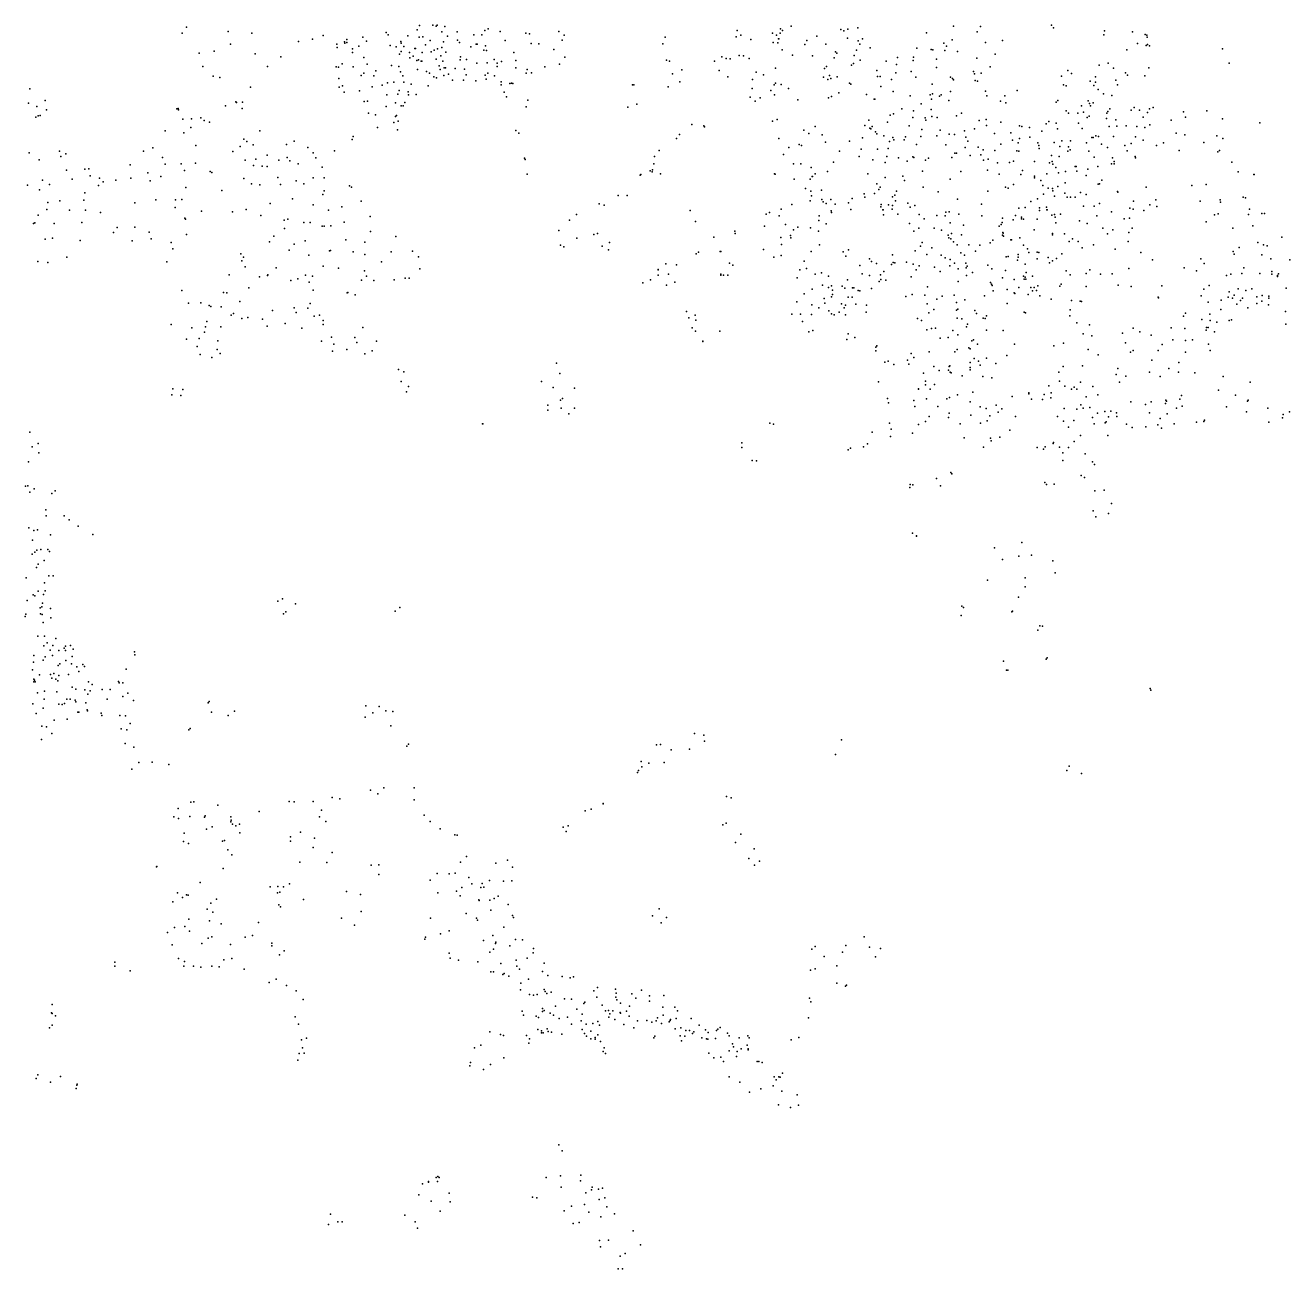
# Model space of a CAD drawing. Header units: millimetres. Extents: x -60275265 to 22802890, y -38578442 to 24337084.
# Drawn here: x -18735378 to -13546378, y -27118304 to -22015304 of the extents above; entities that cross this region are included whole.
import ezdxf

# ---------------------------------------------------------------- set-up
doc = ezdxf.new("R2010")
doc.units = ezdxf.units.MM
doc.header["$MEASUREMENT"] = 0
doc.layers.add('particles', color=7, linetype='Continuous', true_color=0x000000)

msp = doc.modelspace()

# ---------------------------------------------------------------- linework, layer by layer
at = {"layer": 'particles', "color": 93, "true_color": 0x67d435}
for p in [(-18091378, -22047304), (-18073378, -22023304), (-17903378, -22041304), (-17805378, -22048304), (-17254378, -22044304), (-17127378, -22034304), (-17117378, -22016304), (-17063378, -22015304), (-17049378, -22018304), (-17045378, -22015304), (-17026378, -22042304), (-17013378, -22020304), (-16963378, -22042304), (-16849378, -22036304), (-16835378, -22029304), (-16786378, -22041304), (-16681378, -22047304), (-16666378, -22050304), (-16546378, -22040304), (-15813378, -22037304), (-15668378, -22048304), (-15637378, -22047304), (-15636378, -22029304), (-15628378, -22037304), (-15592378, -22018304), (-15388378, -22032304), (-15376378, -22038304), (-15359378, -22031304), (-15319378, -22025304), (-15037378, -22046304), (-14926378, -22018304), (-14828378, -22042304), (-14815378, -22020304), (-14524378, -22015304), (-14516378, -22026304), (-14306378, -22038304), (-14191378, -22042304), (-17893378, -22092304), (-17614378, -22082304), (-17556378, -22072304), (-17513378, -22057304), (-17457378, -22092304), (-17425378, -22083304), (-17424378, -22088304), (-17416378, -22085304), (-17415378, -22074304), (-17366378, -22101304), (-17350378, -22064304), (-17335378, -22080304), (-17246378, -22054304), (-17237378, -22098304), (-17213378, -22103304), (-17194378, -22082304), (-17192378, -22089304), (-17181378, -22102304), (-17165378, -22058304), (-17118378, -22064304), (-17104378, -22063304), (-17093378, -22095304), (-17074378, -22078304), (-17019378, -22083304), (-17002378, -22060304), (-16961378, -22076304), (-16953378, -22085304), (-16907378, -22103304), (-16894378, -22054304), (-16885378, -22093304), (-16881378, -22092304), (-16862378, -22054304), (-16846378, -22099304), (-16766378, -22077304), (-16659378, -22090304), (-16628378, -22091304), (-16532378, -22076304), (-16523378, -22056304), (-16118378, -22091304), (-16109378, -22064304), (-15818378, -22063304), (-15799378, -22055304), (-15757378, -22073304), (-15666378, -22085304), (-15652378, -22055304), (-15647378, -22087304), (-15644378, -22071304), (-15643378, -22070304), (-15536378, -22094304), (-15528378, -22077304), (-15487378, -22059304), (-15450378, -22093304), (-15361378, -22068304), (-15317378, -22079304), (-15310378, -22093304), (-15299378, -22071304), (-14966378, -22089304), (-14954378, -22101304), (-14931378, -22075304), (-14794378, -22085304), (-14724378, -22077304), (-14309378, -22054304), (-14170378, -22090304), (-14139378, -22053304), (-14135378, -22098304), (-14133378, -22056304), (-14131378, -22064304), (-14129378, -22094304), (-14122378, -22099304), (-14122378, -22099304), (-18022378, -22130304), (-17960378, -22121304), (-17791378, -22132304), (-17686378, -22144304), (-17455378, -22106304), (-17392378, -22111304), (-17392378, -22126304), (-17345378, -22147304), (-17199378, -22134304), (-17192378, -22123304), (-17158378, -22126304), (-17157378, -22149304), (-17143378, -22142304), (-17136378, -22110304), (-17133378, -22110304), (-17106378, -22127304), (-17069378, -22124304), (-17057378, -22117304), (-17049378, -22154304), (-17044378, -22112304), (-17030378, -22140304), (-17025378, -22106304), (-17009378, -22125304), (-16949378, -22144304), (-16925378, -22156304), (-16853378, -22117304), (-16842378, -22119304), (-16811378, -22156304), (-16730378, -22126304), (-16566378, -22115304), (-16521378, -22146304), (-15876378, -22144304), (-15859378, -22151304), (-15842378, -22152304), (-15805378, -22139304), (-15788378, -22141304), (-15764378, -22151304), (-15629378, -22116304), (-15587378, -22137304), (-15504378, -22140304), (-15415378, -22149304), (-15410378, -22124304), (-15404378, -22129304), (-15334378, -22139304), (-15324378, -22117304), (-15268378, -22107304), (-15156378, -22147304), (-15090378, -22146304), (-15076378, -22109304), (-15017378, -22115304), (-15011378, -22116304), (-14996378, -22154304), (-14962378, -22119304), (-14909378, -22122304), (-14830378, -22150304), (-14755378, -22134304), (-14214378, -22116304), (-13822378, -22111304), (-13822378, -22112304), (-18006378, -22184304), (-17741378, -22184304), (-17459378, -22186304), (-17449378, -22187304), (-17435378, -22173304), (-17390378, -22186304), (-17332378, -22175304), (-17296378, -22202304), (-17232378, -22180304), (-17202378, -22184304), (-17195378, -22206304), (-17128378, -22159304), (-17126378, -22197304), (-17122378, -22157304), (-17111378, -22162304), (-17107378, -22162304), (-17088378, -22204304), (-17037378, -22182304), (-17033378, -22196304), (-17021378, -22162304), (-17016378, -22190304), (-17010378, -22189304), (-16971378, -22192304), (-16951378, -22157304), (-16933378, -22195304), (-16882378, -22171304), (-16840378, -22169304), (-16799378, -22184304), (-16798378, -22171304), (-16781378, -22163304), (-16722378, -22160304), (-16722378, -22189304), (-16675378, -22196304), (-16603378, -22185304), (-16542378, -22174304), (-16103378, -22158304), (-16091378, -22162304), (-16041378, -22198304), (-15907378, -22162304), (-15888378, -22201304), (-15736378, -22208304), (-15656378, -22191304), (-15455378, -22192304), (-15447378, -22184304), (-15344378, -22179304), (-15336378, -22172304), (-15309378, -22158304), (-15241378, -22201304), (-15202378, -22162304), (-15160378, -22176304), (-15099378, -22204304), (-15091378, -22159304), (-14995378, -22188304), (-14844378, -22205304), (-14775378, -22185304), (-14456378, -22200304), (-14328378, -22178304), (-14291378, -22171304), (-14269378, -22191304), (-14124378, -22190304), (-13795378, -22170304), (-17964378, -22224304), (-17937378, -22229304), (-17448378, -22234304), (-17356378, -22221304), (-17345378, -22212304), (-17304378, -22223304), (-17249378, -22251304), (-17223378, -22249304), (-17185378, -22222304), (-17182378, -22248304), (-17152378, -22257304), (-17076378, -22211304), (-17059378, -22227304), (-17048378, -22230304), (-17018378, -22221304), (-16998378, -22216304), (-16982378, -22240304), (-16937378, -22240304), (-16926378, -22218304), (-16926378, -22218304), (-16886378, -22243304), (-16848378, -22220304), (-16843378, -22236304), (-16837378, -22211304), (-16809378, -22222304), (-16782378, -22247304), (-16782378, -22259304), (-16746378, -22254304), (-16740378, -22253304), (-16734378, -22254304), (-16679378, -22211304), (-16658378, -22210304), (-16243378, -22259304), (-16238378, -22260304), (-16079378, -22214304), (-16049378, -22247304), (-15852378, -22226304), (-15750378, -22238304), (-15705378, -22218304), (-15662378, -22260304), (-15656378, -22252304), (-15633378, -22258304), (-15459378, -22228304), (-15442378, -22238304), (-15435378, -22221304), (-15429378, -22234304), (-15403378, -22227304), (-15352378, -22252304), (-15347378, -22256304), (-15238378, -22225304), (-15227378, -22225304), (-15180378, -22238304), (-15162378, -22210304), (-15080378, -22228304), (-15013378, -22257304), (-14938378, -22228304), (-14930378, -22233304), (-14926378, -22239304), (-14839378, -22214304), (-14837378, -22242304), (-14827378, -22245304), (-14812378, -22211304), (-14483378, -22224304), (-14475378, -22260304), (-14441378, -22213304), (-14365378, -22244304), (-14343378, -22227304), (-14343378, -22248304), (-14259378, -22240304), (-14253378, -22260304), (-14220378, -22210304), (-14212378, -22220304), (-14141378, -22223304), (-18717378, -22276304), (-17811378, -22269304), (-17447378, -22269304), (-17433378, -22263304), (-17426378, -22289304), (-17364378, -22284304), (-17311378, -22267304), (-17270378, -22261304), (-17251378, -22300304), (-17206378, -22297304), (-17200378, -22282304), (-17164378, -22288304), (-17163378, -22300304), (-17131378, -22299304), (-17082378, -22263304), (-16770378, -22290304), (-16760378, -22309304), (-16097378, -22267304), (-15760378, -22310304), (-15752378, -22274304), (-15676378, -22283304), (-15661378, -22301304), (-15603378, -22275304), (-15427378, -22307304), (-15397378, -22292304), (-15283378, -22299304), (-15224378, -22266304), (-15174378, -22287304), (-15103378, -22304304), (-15021378, -22300304), (-15012378, -22296304), (-14983378, -22306304), (-14976378, -22300304), (-14938378, -22287304), (-14794378, -22286304), (-14789378, -22304304), (-14715378, -22304304), (-14665378, -22282304), (-14463378, -22264304), (-14350378, -22262304), (-14332378, -22278304), (-14310378, -22296304), (-14276378, -22303304), (-18722378, -22335304), (-18687378, -22348304), (-18654378, -22324304), (-18648378, -22362304), (-18113378, -22358304), (-18108378, -22356304), (-18106378, -22362304), (-17914378, -22346304), (-17871378, -22329304), (-17868378, -22332304), (-17845378, -22356304), (-17843378, -22330304), (-17344378, -22328304), (-17330378, -22326304), (-17254378, -22348304), (-17216378, -22333304), (-17192378, -22346304), (-17184378, -22345304), (-17178378, -22332304), (-16679378, -22350304), (-16673378, -22322304), (-16262378, -22351304), (-16225378, -22339304), (-15740378, -22327304), (-15719378, -22313304), (-15565378, -22321304), (-15439378, -22313304), (-15252378, -22318304), (-15249378, -22318304), (-15138378, -22358304), (-15058378, -22337304), (-15018378, -22360304), (-15016378, -22318304), (-14945378, -22323304), (-14733378, -22326304), (-14711378, -22333304), (-14504378, -22330304), (-14498378, -22324304), (-14400378, -22346304), (-14373378, -22325304), (-14367378, -22336304), (-14364378, -22345304), (-14352378, -22333304), (-14284378, -22358304), (-14196378, -22364304), (-14184378, -22353304), (-14162378, -22363304), (-14121378, -22358304), (-14106378, -22353304), (-18692378, -22392304), (-18682378, -22387304), (-18674378, -22385304), (-18088378, -22400304), (-18053378, -22399304), (-18015378, -22395304), (-18001378, -22406304), (-17979378, -22413304), (-17326378, -22375304), (-17298378, -22383304), (-17223378, -22414304), (-17216378, -22389304), (-17211378, -22385304), (-17205378, -22409304), (-15668378, -22408304), (-15649378, -22402304), (-15273378, -22404304), (-15197378, -22412304), (-15186378, -22384304), (-15172378, -22378304), (-15093378, -22394304), (-15090378, -22366304), (-15042378, -22395304), (-15039378, -22405304), (-15015378, -22389304), (-14993378, -22393304), (-14914378, -22387304), (-14893378, -22376304), (-14820378, -22406304), (-14792378, -22402304), (-14731378, -22413304), (-14534378, -22410304), (-14464378, -22366304), (-14454378, -22376304), (-14416378, -22375304), (-14392378, -22371304), (-14377378, -22393304), (-14369378, -22388304), (-14298378, -22398304), (-14296378, -22376304), (-14292378, -22369304), (-14259378, -22403304), (-14148378, -22392304), (-14130378, -22373304), (-14032378, -22404304), (-13982378, -22370304), (-13973378, -22392304), (-13886378, -22366304), (-13822378, -22399304), (-13668378, -22416304), (-18161378, -22448304), (-18085378, -22456304), (-18056378, -22434304), (-17772378, -22448304), (-17290378, -22434304), (-17208378, -22444304), (-16722378, -22447304), (-16709378, -22458304), (-16050378, -22463304), (-16000378, -22422304), (-15950378, -22427304), (-15948378, -22432304), (-15540378, -22446304), (-15519378, -22459304), (-15494378, -22431304), (-15465378, -22465304), (-15290378, -22426304), (-15269378, -22437304), (-15265378, -22440304), (-15259378, -22430304), (-15246378, -22452304), (-15241378, -22461304), (-15212378, -22468304), (-15108378, -22427304), (-15056378, -22443304), (-14994378, -22468304), (-14981378, -22445304), (-14943378, -22462304), (-14922378, -22463304), (-14881378, -22448304), (-14839378, -22440304), (-14791378, -22426304), (-14757378, -22459304), (-14690378, -22457304), (-14655378, -22428304), (-14645378, -22430304), (-14614378, -22434304), (-14563378, -22449304), (-14546378, -22419304), (-14505378, -22417304), (-14499378, -22440304), (-14413378, -22417304), (-14398378, -22438304), (-14341378, -22468304), (-14287378, -22431304), (-14255378, -22429304), (-14217378, -22427304), (-14173378, -22430304), (-14140378, -22435304), (-14120378, -22423304), (-14012378, -22458304), (-13976378, -22464304), (-18211378, -22518304), (-18035378, -22508304), (-17853378, -22513304), (-17838378, -22483304), (-17826378, -22492304), (-17800378, -22505304), (-17663378, -22504304), (-17631378, -22491304), (-17575378, -22517304), (-17394378, -22484304), (-17390378, -22472304), (-16063378, -22479304), (-15643378, -22480304), (-15601378, -22517304), (-15559378, -22504304), (-15549378, -22508304), (-15451378, -22494304), (-15353378, -22491304), (-15299378, -22477304), (-15188378, -22492304), (-15175378, -22476304), (-15170378, -22485304), (-15128378, -22485304), (-15123378, -22473304), (-15077378, -22504304), (-15060378, -22471304), (-14957378, -22505304), (-14878378, -22516304), (-14875378, -22474304), (-14867378, -22490304), (-14825378, -22515304), (-14732378, -22503304), (-14684378, -22486304), (-14660378, -22498304), (-14655378, -22480304), (-14612378, -22474304), (-14580378, -22498304), (-14575378, -22508304), (-14513378, -22496304), (-14489378, -22513304), (-14481378, -22489304), (-14454378, -22514304), (-14446378, -22489304), (-14380378, -22497304), (-14358378, -22476304), (-14352378, -22475304), (-14331378, -22472304), (-14319378, -22503304), (-14294378, -22517304), (-14269378, -22472304), (-14222378, -22508304), (-14197378, -22500304), (-14179378, -22473304), (-14148378, -22487304), (-14093378, -22508304), (-14064378, -22498304), (-13898378, -22496304), (-13845378, -22469304), (-13820378, -22480304), (-18719378, -22538304), (-18678378, -22567304), (-18594378, -22532304), (-18589378, -22554304), (-18569378, -22543304), (-18250378, -22531304), (-18172378, -22557304), (-17883378, -22533304), (-17832378, -22569304), (-17789378, -22564304), (-17742378, -22548304), (-17694378, -22569304), (-17660378, -22557304), (-17649378, -22571304), (-17554378, -22539304), (-17543378, -22559304), (-17466378, -22530304), (-16686378, -22561304), (-16684378, -22566304), (-16153378, -22554304), (-16134378, -22529304), (-15623378, -22545304), (-15394378, -22531304), (-15313378, -22554304), (-15304378, -22523304), (-15257378, -22567304), (-15237378, -22524304), (-15200378, -22553304), (-15194378, -22521304), (-15151378, -22559304), (-15093378, -22555304), (-15089378, -22558304), (-15041378, -22569304), (-15029378, -22560304), (-14933378, -22557304), (-14920378, -22540304), (-14913378, -22540304), (-14858378, -22550304), (-14814378, -22546304), (-14804378, -22526304), (-14802378, -22569304), (-14784378, -22564304), (-14756378, -22529304), (-14666378, -22530304), (-14657378, -22531304), (-14574378, -22520304), (-14523378, -22550304), (-14492378, -22554304), (-14456378, -22531304), (-14447378, -22526304), (-14371378, -22531304), (-14348378, -22556304), (-14273378, -22559304), (-14213378, -22530304), (-14180378, -22554304), (-14179378, -22559304), (-13999378, -22529304), (-13841378, -22535304), (-13834378, -22529304), (-18566378, -22609304), (-18491378, -22606304), (-18474378, -22604304), (-18304378, -22588304), (-18232378, -22620304), (-18161378, -22585304), (-18095378, -22583304), (-18081378, -22611304), (-18037378, -22581304), (-17976378, -22615304), (-17969378, -22619304), (-17798378, -22590304), (-17763378, -22593304), (-17742378, -22595304), (-17615378, -22583304), (-17516378, -22597304), (-16171378, -22612304), (-16163378, -22616304), (-16161378, -22608304), (-16156378, -22584304), (-15583378, -22584304), (-15552378, -22583304), (-15510378, -22598304), (-15443378, -22615304), (-15418378, -22577304), (-15206378, -22578304), (-15116378, -22572304), (-15053378, -22614304), (-14896378, -22615304), (-14786378, -22609304), (-14745378, -22579304), (-14696378, -22578304), (-14680378, -22573304), (-14642378, -22611304), (-14593378, -22574304), (-14532378, -22580304), (-14521378, -22574304), (-14518378, -22585304), (-14506378, -22598304), (-14495378, -22620304), (-14466378, -22615304), (-14427378, -22595304), (-14423378, -22594304), (-14419378, -22614304), (-14375378, -22605304), (-14333378, -22594304), (-14277378, -22583304), (-14266378, -22574304), (-14266378, -22584304), (-13783378, -22577304), (-13757378, -22616304), (-18726378, -22671304), (-18665378, -22651304), (-18635378, -22669304), (-18543378, -22647304), (-18469378, -22633304), (-18435378, -22672304), (-18431378, -22642304), (-18431378, -22643304), (-18416378, -22657304), (-18364378, -22651304), (-18302378, -22643304), (-18222378, -22654304), (-18179378, -22635304), (-17838378, -22644304), (-17806378, -22665304), (-17773378, -22670304), (-17698378, -22639304), (-17688378, -22668304), (-17624378, -22653304), (-17592378, -22665304), (-17554378, -22641304), (-17508378, -22641304), (-17404378, -22674304), (-16675378, -22626304), (-16211378, -22630304), (-16209378, -22627304), (-16128378, -22624304), (-16128378, -22624304), (-15661378, -22624304), (-15658378, -22626304), (-15579378, -22646304), (-15514378, -22646304), (-15506378, -22636304), (-15505378, -22636304), (-15493378, -22625304), (-15278378, -22625304), (-15241378, -22666304), (-15206378, -22640304), (-15134378, -22634304), (-15127378, -22652304), (-14939378, -22647304), (-14739378, -22626304), (-14680378, -22669304), (-14649378, -22628304), (-14594378, -22641304), (-14593378, -22634304), (-14567378, -22652304), (-14559378, -22672304), (-14543378, -22624304), (-14467378, -22661304), (-14382378, -22632304), (-14332378, -22667304), (-14326378, -22666304), (-14317378, -22651304), (-13948378, -22672304), (-13889378, -22668304), (-13693378, -22627304), (-13692378, -22627304), (-18676378, -22690304), (-18491378, -22702304), (-18076378, -22681304), (-17928378, -22693304), (-17638378, -22727304), (-17514378, -22710304), (-17509378, -22694304), (-17396378, -22679304), (-16302378, -22714304), (-16265378, -22713304), (-15533378, -22685304), (-15511378, -22696304), (-15508378, -22715304), (-15468378, -22691304), (-15341378, -22726304), (-15292378, -22707304), (-15290378, -22720304), (-15250378, -22705304), (-15232378, -22689304), (-15227378, -22679304), (-15176378, -22719304), (-15166378, -22712304), (-15160378, -22696304), (-15050378, -22679304), (-14989378, -22698304), (-14785378, -22696304), (-14713378, -22679304), (-14701378, -22683304), (-14581378, -22727304), (-14557378, -22708304), (-14537378, -22683304), (-14519378, -22685304), (-14518378, -22695304), (-14511378, -22716304), (-14498378, -22676304), (-14469378, -22704304), (-14459378, -22720304), (-14445378, -22720304), (-14426378, -22720304), (-14405378, -22701304), (-14382378, -22709304), (-14253378, -22697304), (-14251378, -22700304), (-14135378, -22680304), (-13737378, -22720304), (-13728378, -22723304), (-18646378, -22771304), (-18643378, -22742304), (-18593378, -22735304), (-18553378, -22774304), (-18495378, -22733304), (-18488378, -22774304), (-18286378, -22744304), (-18199378, -22731304), (-18120378, -22763304), (-18119378, -22731304), (-18092378, -22730304), (-18012378, -22778304), (-17829378, -22771304), (-17730378, -22747304), (-17553378, -22752304), (-17490378, -22774304), (-17436378, -22760304), (-17356378, -22737304), (-16380378, -22748304), (-16360378, -22753304), (-16006378, -22775304), (-15633378, -22770304), (-15589378, -22750304), (-15514378, -22735304), (-15466378, -22730304), (-15461378, -22740304), (-15449378, -22746304), (-15429378, -22730304), (-15428378, -22777304), (-15411378, -22749304), (-15357378, -22743304), (-15347378, -22771304), (-15224378, -22760304), (-15223378, -22750304), (-15216378, -22773304), (-15215378, -22772304), (-15192378, -22752304), (-15177378, -22769304), (-15176378, -22754304), (-15164378, -22736304), (-15113378, -22745304), (-15103378, -22762304), (-15084378, -22754304), (-14909378, -22729304), (-14811378, -22749304), (-14657378, -22765304), (-14631378, -22763304), (-14608378, -22738304), (-14573378, -22764304), (-14573378, -22775304), (-14544378, -22762304), (-14543378, -22773304), (-14541378, -22772304), (-14392378, -22757304), (-14349378, -22758304), (-14327378, -22747304), (-14202378, -22766304), (-14188378, -22769304), (-14187378, -22737304), (-14144378, -22775304), (-14120378, -22752304), (-14095378, -22732304), (-14091378, -22759304), (-13913378, -22737304), (-13831378, -22731304), (-13830378, -22741304), (-13711378, -22769304), (-18701378, -22828304), (-18696378, -22826304), (-18682378, -22794304), (-18616378, -22828304), (-18503378, -22824304), (-18427378, -22784304), (-18080378, -22807304), (-18077378, -22810304), (-17884378, -22780304), (-17768378, -22796304), (-17673378, -22815304), (-17658378, -22810304), (-17592378, -22825304), (-17566378, -22824304), (-17426378, -22823304), (-17320378, -22800304), (-16501378, -22815304), (-16473378, -22792304), (-15985378, -22820304), (-15694378, -22790304), (-15681378, -22783304), (-15641378, -22797304), (-15479378, -22816304), (-15477378, -22797304), (-15449378, -22830304), (-15426378, -22784304), (-15213378, -22793304), (-15154378, -22790304), (-15106378, -22829304), (-15066378, -22792304), (-15046378, -22809304), (-14994378, -22795304), (-14960378, -22797304), (-14957378, -22782304), (-14944378, -22781304), (-14939378, -22826304), (-14904378, -22790304), (-14809378, -22797304), (-14726378, -22824304), (-14724378, -22806304), (-14681378, -22814304), (-14672378, -22796304), (-14647378, -22802304), (-14647378, -22809304), (-14638378, -22810304), (-14583378, -22810304), (-14522378, -22794304), (-14511378, -22791304), (-14508378, -22803304), (-14506378, -22826304), (-14486378, -22790304), (-14409378, -22818304), (-14377378, -22828304), (-14338378, -22797304), (-14278378, -22781304), (-14225378, -22809304), (-14203378, -22807304), (-13889378, -22822304), (-13855378, -22793304), (-13840378, -22789304), (-13715378, -22792304), (-13661378, -22788304), (-13649378, -22788304), (-18373378, -22866304), (-18358378, -22845304), (-18285378, -22844304), (-18226378, -22864304), (-18073378, -22874304), (-17715378, -22881304), (-17671378, -22849304), (-17516378, -22840304), (-17508378, -22840304), (-17481378, -22838304), (-17318378, -22861304), (-17214378, -22882304), (-16546378, -22857304), (-16402378, -22874304), (-16387378, -22870304), (-15823378, -22860304), (-15822378, -22869304), (-15701378, -22839304), (-15615378, -22833304), (-15595378, -22878304), (-15583378, -22855304), (-15564378, -22843304), (-15512378, -22846304), (-15480378, -22860304), (-15088378, -22860304), (-15068378, -22847304), (-15005378, -22847304), (-14975378, -22856304), (-14947378, -22876304), (-14934378, -22869304), (-14893378, -22875304), (-14885378, -22835304), (-14738378, -22839304), (-14730378, -22832304), (-14725378, -22877304), (-14723378, -22866304), (-14722378, -22868304), (-14721378, -22881304), (-14595378, -22855304), (-14519378, -22870304), (-14519378, -22875304), (-14470378, -22871304), (-14313378, -22847304), (-14294378, -22871304), (-14272378, -22854304), (-14206378, -22866304), (-14193378, -22848304), (-13780378, -22847304), (-13697378, -22838304), (-18653378, -22893304), (-18624378, -22888304), (-18510378, -22898304), (-18297378, -22899304), (-18219378, -22891304), (-18136378, -22906304), (-18130378, -22933304), (-17733378, -22904304), (-17631378, -22913304), (-17586378, -22900304), (-17419378, -22896304), (-17342378, -22905304), (-16538378, -22918304), (-16525378, -22924304), (-16471378, -22888304), (-16367378, -22922304), (-16337378, -22906304), (-15910378, -22884304), (-15705378, -22935304), (-15634378, -22886304), (-15631378, -22914304), (-15593378, -22887304), (-15476378, -22916304), (-15061378, -22922304), (-15055378, -22907304), (-15014378, -22928304), (-14945378, -22887304), (-14937378, -22891304), (-14926378, -22904304), (-14911378, -22916304), (-14863378, -22916304), (-14818378, -22918304), (-14775378, -22908304), (-14765378, -22897304), (-14691378, -22895304), (-14688378, -22896304), (-14653378, -22887304), (-14638378, -22917304), (-14622378, -22932304), (-14451378, -22902304), (-14437378, -22891304), (-14414378, -22902304), (-14398378, -22928304), (-14351378, -22916304), (-14262378, -22934304), (-14209378, -22903304), (-13753378, -22927304), (-13677378, -22906304), (-13654378, -22916304), (-13639378, -22920304), (-13579378, -22884304), (-18683378, -22984304), (-18564378, -22967304), (-18154378, -22986304), (-17850378, -22953304), (-17847378, -22982304), (-17840378, -22967304), (-17652378, -22938304), (-17571378, -22959304), (-17486378, -22940304), (-17483378, -22939304), (-17390378, -22945304), (-17341378, -22956304), (-17273378, -22986304), (-17234378, -22945304), (-17146378, -22942304), (-17122378, -22965304), (-16341378, -22937304), (-15982378, -22953304), (-15972378, -22946304), (-15884378, -22944304), (-15880378, -22943304), (-15663378, -22967304), (-15633378, -22960304), (-15538378, -22983304), (-15510378, -22944304), (-15379378, -22945304), (-15368378, -22962304), (-15356378, -22937304), (-15271378, -22974304), (-15262378, -22984304), (-15176378, -22957304), (-15083378, -22941304), (-15035378, -22956304), (-14976378, -22958304), (-14960378, -22969304), (-14940378, -22976304), (-14895378, -22949304), (-14880378, -22958304), (-14836378, -22942304), (-14709378, -22965304), (-14701378, -22964304), (-14663378, -22979304), (-14661378, -22956304), (-14660378, -22966304), (-14617378, -22947304), (-14583378, -22973304), (-14582378, -22946304), (-14575378, -22948304), (-14537378, -22968304), (-14520378, -22981304), (-14503378, -22972304), (-14481378, -22953304), (-14157378, -22947304), (-14109378, -22978304), (-13911378, -22974304), (-13778378, -22944304), (-13774378, -22955304), (-13660378, -22957304), (-13623378, -22974304), (-13546378, -22978304), (-18642378, -22988304), (-17833378, -23006304), (-17705378, -23011304), (-17512378, -23004304), (-17450378, -23012304), (-17343378, -23023304), (-17116378, -23014304), (-16138378, -23017304), (-16138378, -23018304), (-16106378, -22994304), (-16096378, -23037304), (-16062378, -22998304), (-15881378, -23037304), (-15845378, -22991304), (-15832378, -23000304), (-15557378, -23019304), (-15529378, -23013304), (-15494378, -23036304), (-15467378, -23031304), (-15310378, -23001304), (-15301378, -23035304), (-15242378, -22993304), (-15212378, -23025304), (-15180378, -22997304), (-15174378, -22988304), (-15166378, -22990304), (-15119378, -22987304), (-15091378, -22996304), (-15079378, -23019304), (-15066378, -23002304), (-15004378, -23007304), (-14981378, -23026304), (-14941378, -23002304), (-14921378, -22991304), (-14907378, -23015304), (-14875378, -22991304), (-14874378, -23010304), (-14870378, -23003304), (-14848378, -23030304), (-14785378, -22999304), (-14768378, -23014304), (-14712378, -23022304), (-14631378, -22996304), (-14628378, -23029304), (-14532378, -22990304), (-14463378, -23023304), (-14381378, -23034304), (-14366378, -23019304), (-14322378, -23037304), (-14275378, -23035304), (-14206378, -23013304), (-13979378, -23010304), (-13929378, -23023304), (-13897378, -22992304), (-13787378, -23037304), (-13742378, -23034304), (-13734378, -23010304), (-13669378, -23034304), (-13620378, -23036304), (-13619378, -23025304), (-13592378, -23035304), (-17898378, -23039304), (-17774378, -23047304), (-17741378, -23042304), (-17740378, -23039304), (-17645378, -23063304), (-17617378, -23055304), (-17585378, -23040304), (-17570378, -23069304), (-17556378, -23045304), (-17355378, -23061304), (-17335378, -23045304), (-17305378, -23062304), (-17221378, -23059304), (-17176378, -23053304), (-17160378, -23053304), (-16201378, -23072304), (-16169378, -23060304), (-16138378, -23041304), (-16104378, -23081304), (-16069378, -23069304), (-15880378, -23040304), (-15869378, -23040304), (-15852378, -23041304), (-15567378, -23051304), (-15463378, -23082304), (-15439378, -23044304), (-15426378, -23084304), (-15382378, -23086304), (-15361378, -23059304), (-15270378, -23042304), (-15231378, -23067304), (-15225378, -23039304), (-15224378, -23058304), (-15203378, -23061304), (-15100378, -23048304), (-15033378, -23089304), (-14906378, -23066304), (-14872378, -23042304), (-14774378, -23071304), (-14770378, -23078304), (-14767378, -23083304), (-14725378, -23051304), (-14677378, -23058304), (-14639378, -23044304), (-14636378, -23057304), (-14631378, -23049304), (-14629378, -23057304), (-14601378, -23045304), (-14579378, -23084304), (-14489378, -23086304), (-14484378, -23077304), (-14447378, -23039304), (-14381378, -23087304), (-14250378, -23082304), (-14196378, -23087304), (-14071378, -23084304), (-13877378, -23083304), (-13805378, -23042304), (-13596378, -23042304), (-13596378, -23046304), (-18092378, -23103304), (-17922378, -23111304), (-17908378, -23113304), (-17817378, -23092304), (-17553378, -23102304), (-17414378, -23113304), (-17412378, -23112304), (-17381378, -23121304), (-15539378, -23117304), (-15506378, -23098304), (-15456378, -23136304), (-15439378, -23091304), (-15426378, -23130304), (-15423378, -23102304), (-15422378, -23120304), (-15372378, -23094304), (-15358378, -23131304), (-15341378, -23131304), (-15340378, -23093304), (-15335378, -23092304), (-15317378, -23103304), (-15310378, -23105304), (-15262378, -23095304), (-15122378, -23128304), (-15096378, -23120304), (-15044378, -23123304), (-14994378, -23139304), (-14972378, -23127304), (-14923378, -23123304), (-14879378, -23142304), (-14799378, -23125304), (-14763378, -23105304), (-14706378, -23100304), (-14677378, -23113304), (-14674378, -23116304), (-14657378, -23091304), (-14620378, -23120304), (-14609378, -23091304), (-14601378, -23105304), (-14595378, -23091304), (-14585378, -23104304), (-14572378, -23126304), (-14525378, -23139304), (-14086378, -23131304), (-14084378, -23134304), (-13909378, -23125304), (-13899378, -23098304), (-13798378, -23131304), (-13795378, -23109304), (-13781378, -23135304), (-13774378, -23122304), (-13757378, -23096304), (-13740378, -23135304), (-13726378, -23103304), (-13701378, -23096304), (-13681378, -23129304), (-13659378, -23124304), (-13632378, -23135304), (-13631378, -23127304), (-13560378, -23094304), (-18065378, -23155304), (-18015378, -23154304), (-17980378, -23165304), (-17973378, -23169304), (-17931378, -23171304), (-17855378, -23149304), (-17720378, -23185304), (-17632378, -23175304), (-17624378, -23194304), (-17576378, -23176304), (-17566378, -23157304), (-16022378, -23189304), (-15569378, -23150304), (-15507378, -23162304), (-15478378, -23175304), (-15454378, -23155304), (-15437378, -23187304), (-15395378, -23192304), (-15385378, -23158304), (-15374378, -23174304), (-15369378, -23164304), (-15327378, -23159304), (-15284378, -23193304), (-15283378, -23163304), (-15034378, -23158304), (-15006378, -23181304), (-14914378, -23184304), (-14913378, -23152304), (-14908378, -23180304), (-14838378, -23186304), (-14706378, -23157304), (-14636378, -23192304), (-14447378, -23183304), (-14441378, -23144304), (-14406378, -23147304), (-14401378, -23149304), (-13881378, -23151304), (-13829378, -23182304), (-13827378, -23143304), (-13763378, -23160304), (-13748378, -23144304), (-13718378, -23174304), (-13681378, -23157304), (-13660378, -23147304), (-13633378, -23162304), (-13563378, -23190304), (-18136378, -23243304), (-18136378, -23243304), (-17990378, -23231304), (-17890378, -23205304), (-17880378, -23198304), (-17847378, -23219304), (-17822378, -23214304), (-17762378, -23221304), (-17668378, -23239304), (-17549378, -23209304), (-17527378, -23204304), (-17513378, -23226304), (-17512378, -23243304), (-16012378, -23216304), (-15986378, -23205304), (-15983378, -23225304), (-15589378, -23200304), (-15554378, -23201304), (-15546378, -23231304), (-15509378, -23202304), (-15426378, -23199304), (-15415378, -23203304), (-15369378, -23203304), (-15073378, -23218304), (-15057378, -23227304), (-15027378, -23195304), (-14911378, -23217304), (-14891378, -23220304), (-14868378, -23241304), (-14832378, -23198304), (-14804378, -23217304), (-14796378, -23218304), (-14790378, -23208304), (-14630378, -23195304), (-14449378, -23208304), (-14419378, -23236304), (-14367378, -23245304), (-13982378, -23209304), (-13974378, -23196304), (-13906378, -23223304), (-13874378, -23201304), (-13872378, -23227304), (-13845378, -23233304), (-13794378, -23227304), (-13785378, -23224304), (-13562378, -23241304), (-18052378, -23257304), (-18000378, -23275304), (-17996378, -23253304), (-17932378, -23253304), (-17743378, -23250304), (-17600378, -23258304), (-17479378, -23295304), (-17382378, -23297304), (-17350378, -23255304), (-15998378, -23256304), (-15984378, -23271304), (-15885378, -23271304), (-15885378, -23271304), (-15520378, -23273304), (-15503378, -23268304), (-15358378, -23281304), (-15331378, -23296304), (-15035378, -23265304), (-15016378, -23259304), (-14999378, -23258304), (-14947378, -23296304), (-14929378, -23268304), (-14908378, -23285304), (-14873378, -23253304), (-14790378, -23266304), (-14722378, -23267304), (-14393378, -23281304), (-14358378, -23290304), (-14232378, -23278304), (-14189378, -23258304), (-14161378, -23273304), (-14115378, -23287304), (-14033378, -23256304), (-13977378, -23259304), (-13889378, -23266304), (-13887378, -23255304), (-13881378, -23255304), (-13854378, -23273304), (-18073378, -23303304), (-18030378, -23333304), (-18022378, -23301304), (-17948378, -23346304), (-17945378, -23310304), (-17519378, -23311304), (-17469378, -23323304), (-17415378, -23346304), (-17375378, -23317304), (-17294378, -23312304), (-15954378, -23312304), (-15954378, -23313304), (-15363378, -23305304), (-15245378, -23336304), (-15240378, -23330304), (-14981378, -23299304), (-14911378, -23346304), (-14863378, -23339304), (-14857378, -23343304), (-14851378, -23310304), (-14844378, -23306304), (-14827378, -23324304), (-14676378, -23324304), (-14514378, -23330304), (-14474378, -23319304), (-14373378, -23345304), (-14220378, -23318304), (-14188378, -23349304), (-14086378, -23349304), (-14070378, -23325304), (-14025378, -23306304), (-13973378, -23309304), (-13945378, -23306304), (-13879378, -23323304), (-13872378, -23349304), (-18017378, -23366304), (-17970378, -23378304), (-17935378, -23362304), (-17474378, -23352304), (-17341378, -23364304), (-17311378, -23351304), (-16555378, -23401304), (-15244378, -23351304), (-15207378, -23397304), (-15194378, -23394304), (-15114378, -23390304), (-15099378, -23362304), (-15089378, -23378304), (-15026378, -23355304), (-14920378, -23355304), (-14857378, -23399304), (-14841378, -23382304), (-14823378, -23394304), (-14791378, -23381304), (-14707378, -23370304), (-14332378, -23367304), (-14200378, -23357304), (-14112378, -23390304), (-14001378, -23399304), (-13974378, -23357304), (-17204378, -23428304), (-17182378, -23437304), (-16541378, -23444304), (-15170378, -23407304), (-15109378, -23406304), (-15049378, -23443304), (-15006378, -23415304), (-14985378, -23432304), (-14946378, -23431304), (-14944378, -23416304), (-14941378, -23413304), (-14940378, -23438304), (-14936378, -23441304), (-14858378, -23429304), (-14857378, -23419304), (-14816378, -23410304), (-14752378, -23403304), (-14494378, -23439304), (-14476378, -23415304), (-14397378, -23413304), (-14258378, -23448304), (-14252378, -23423304), (-14121378, -23439304), (-14042378, -23424304), (-14002378, -23438304), (-13935378, -23442304), (-17193378, -23477304), (-17163378, -23497304), (-16617378, -23477304), (-16569378, -23502304), (-16481378, -23504304), (-15233378, -23478304), (-15040378, -23476304), (-15040378, -23490304), (-15004378, -23489304), (-14890378, -23454304), (-14805378, -23457304), (-14768378, -23462304), (-14534378, -23494304), (-14491378, -23475304), (-14469378, -23496304), (-14431378, -23500304), (-14404378, -23479304), (-14354378, -23498304), (-14244378, -23480304), (-14219378, -23455304), (-14077378, -23456304), (-13819378, -23457304), (-13708378, -23480304), (-18133378, -23531304), (-18130378, -23507304), (-18096378, -23535304), (-18088378, -23510304), (-17171378, -23519304), (-16539378, -23553304), (-16531378, -23546304), (-15197378, -23547304), (-15089378, -23555304), (-15070378, -23507304), (-15069378, -23508304), (-15037378, -23548304), (-15022378, -23509304), (-14953378, -23548304), (-14942378, -23542304), (-14910378, -23531304), (-14846378, -23521304), (-14685378, -23538304), (-14617378, -23527304), (-14616378, -23523304), (-14605378, -23549304), (-14560378, -23551304), (-14553378, -23530304), (-14526378, -23544304), (-14525378, -23524304), (-14441378, -23508304), (-14419378, -23508304), (-14381378, -23540304), (-14334378, -23531304), (-14055378, -23553304), (-13997378, -23549304), (-13990378, -23535304), (-13838378, -23512304), (-13769378, -23533304), (-13717378, -23553304), (-16591378, -23574304), (-16591378, -23595304), (-16536378, -23586304), (-16504378, -23609304), (-16481378, -23586304), (-15192378, -23565304), (-15084378, -23579304), (-14990378, -23580304), (-14944378, -23607304), (-14857378, -23561304), (-14817378, -23581304), (-14792378, -23588304), (-14750378, -23574304), (-14743378, -23603304), (-14728378, -23589304), (-14471378, -23588304), (-14420378, -23590304), (-14403378, -23573304), (-14393378, -23586304), (-14366378, -23584304), (-14335378, -23607304), (-14305378, -23600304), (-14280378, -23599304), (-14257378, -23605304), (-14198378, -23561304), (-14138378, -23571304), (-14122378, -23606304), (-14115378, -23561304), (-14056378, -23567304), (-14052378, -23558304), (-14011378, -23586304), (-13987378, -23578304), (-13805378, -23581304), (-13724378, -23602304), (-13719378, -23558304), (-13636378, -23587304), (-13547378, -23601304), (-16858378, -23650304), (-16857378, -23650304), (-15680378, -23648304), (-15680378, -23648304), (-15665378, -23652304), (-15189378, -23648304), (-15069378, -23654304), (-15041378, -23641304), (-15025378, -23620304), (-14946378, -23625304), (-14899378, -23650304), (-14855378, -23615304), (-14815378, -23648304), (-14788378, -23638304), (-14777378, -23618304), (-14672378, -23621304), (-14499378, -23621304), (-14475378, -23639304), (-14432378, -23637304), (-14355378, -23625304), (-14348378, -23650304), (-14303378, -23647304), (-14299378, -23642304), (-14290378, -23622304), (-14256378, -23621304), (-14216378, -23652304), (-14087378, -23655304), (-14078378, -23629304), (-14049378, -23610304), (-14020378, -23651304), (-13928378, -23644304), (-13898378, -23641304), (-13896378, -23636304), (-13631378, -23644304), (-13575378, -23626304), (-13573378, -23612304), (-18717378, -23685304), (-15259378, -23685304), (-15184378, -23703304), (-15182378, -23673304), (-15094378, -23689304), (-14882378, -23708304), (-14774378, -23709304), (-14735378, -23706304), (-14694378, -23677304), (-14454378, -23664304), (-14404378, -23698304), (-14292378, -23698304), (-14192378, -23665304), (-14137378, -23663304), (-14072378, -23668304), (-18707378, -23745304), (-18682378, -23731304), (-15795378, -23729304), (-15795378, -23729304), (-15795378, -23748304), (-15358378, -23758304), (-15349378, -23751304), (-15295378, -23745304), (-15279378, -23733304), (-14802378, -23746304), (-14771378, -23720304), (-14583378, -23748304), (-14556378, -23755304), (-14549378, -23745304), (-14517378, -23732304), (-14516378, -23727304), (-14491378, -23747304), (-14454378, -23748304), (-14431378, -23723304), (-18722378, -23806304), (-18680378, -23770304), (-15752378, -23801304), (-15734378, -23802304), (-14477378, -23769304), (-14477378, -23801304), (-14386378, -23774304), (-14355378, -23807304), (-14347378, -23817304), (-14937378, -23851304), (-14932378, -23856304), (-14402378, -23863304), (-18734378, -23906304), (-18725378, -23905304), (-18699378, -23917304), (-15105378, -23912304), (-15103378, -23900304), (-15093378, -23901304), (-14996378, -23875304), (-14979378, -23905304), (-14551378, -23891304), (-14544378, -23899304), (-14512378, -23898304), (-14388378, -23871304), (-18716378, -23931304), (-18626378, -23937304), (-18612378, -23926304), (-14346378, -23925304), (-14307378, -23923304), (-18651378, -24004304), (-14352378, -24007304), (-14290378, -24018304), (-14277378, -23978304), (-18649378, -24028304), (-18576378, -24028304), (-18555378, -24044304), (-18518378, -24070304), (-14341378, -24032304), (-18720378, -24077304), (-18705378, -24128304), (-18700378, -24089304), (-18685378, -24086304), (-18631378, -24106304), (-18458378, -24105304), (-15094378, -24100304), (-15078378, -24110304), (-15078378, -24111304), (-18696378, -24177304), (-18688378, -24169304), (-18671378, -24166304), (-18643378, -24166304), (-18635378, -24175304), (-14757378, -24160304), (-14646378, -24137304), (-18707378, -24185304), (-18682378, -24226304), (-18657378, -24212304), (-14725378, -24208304), (-14658378, -24194304), (-14606378, -24189304), (-14518378, -24213304), (-18732378, -24282304), (-18689378, -24240304), (-18639378, -24274304), (-18620378, -24275304), (-14632378, -24283304), (-14509378, -24262304), (-14508378, -24262304), (-18656378, -24303304), (-18653378, -24336304), (-14786378, -24292304), (-14632378, -24320304), (-18727378, -24376304), (-18702378, -24352304), (-18696378, -24357304), (-18682378, -24338304), (-18664378, -24386304), (-18660378, -24351304), (-17698378, -24379304), (-17680378, -24369304), (-14659378, -24362304), (-18733378, -24432304), (-18674378, -24406304), (-18672378, -24431304), (-18667378, -24402304), (-18666378, -24433304), (-18632378, -24408304), (-18632378, -24409304), (-17675378, -24430304), (-17666378, -24422304), (-17626378, -24390304), (-17217378, -24419304), (-17198378, -24404304), (-17198378, -24404304), (-14894378, -24437304), (-14891378, -24399304), (-14885378, -24404304), (-14686378, -24422304), (-14683378, -24420304), (-18735378, -24442304), (-18662378, -24466304), (-18630378, -24447304), (-14572378, -24480304), (-14561378, -24481304), (-18683378, -24522304), (-18656378, -24522304), (-18610378, -24531304), (-14579378, -24498304), (-18659378, -24562304), (-18645378, -24549304), (-18633378, -24579304), (-18622378, -24561304), (-18598378, -24581304), (-18576378, -24571304), (-18570378, -24563304), (-18570378, -24581304), (-18550378, -24561304), (-18538378, -24576304), (-18287378, -24587304), (-18701378, -24629304), (-18700378, -24602304), (-18662378, -24621304), (-18653378, -24607304), (-18623378, -24602304), (-18600378, -24643304), (-18593378, -24636304), (-18568378, -24622304), (-18546378, -24635304), (-18542378, -24605304), (-18499378, -24639304), (-18492378, -24647304), (-18286378, -24598304), (-18286378, -24598304), (-14721378, -24625304), (-14546378, -24617304), (-14542378, -24611304), (-18706378, -24660304), (-18700378, -24698304), (-18676378, -24681304), (-18632378, -24679304), (-18626378, -24695304), (-18618378, -24675304), (-18609378, -24699304), (-18598378, -24684304), (-18557378, -24679304), (-18523378, -24648304), (-18515378, -24667304), (-18321378, -24657304), (-14708378, -24662304), (-14703378, -24662304), (-18700378, -24709304), (-18697378, -24702304), (-18694378, -24709304), (-18656378, -24748304), (-18606378, -24751304), (-18602378, -24705304), (-18542378, -24732304), (-18528378, -24739304), (-18491378, -24742304), (-18475378, -24710304), (-18469378, -24747304), (-18461378, -24720304), (-18419378, -24741304), (-18386378, -24741304), (-18353378, -24708304), (-18350378, -24714304), (-18335378, -24713304), (-14118378, -24737304), (-14116378, -24744304), (-14116378, -24744304), (-18704378, -24800304), (-18685378, -24754304), (-18658378, -24780304), (-18598378, -24801304), (-18584378, -24803304), (-18574378, -24799304), (-18565378, -24781304), (-18551378, -24780304), (-18530378, -24785304), (-18527378, -24791304), (-18486378, -24796304), (-18479378, -24760304), (-18399378, -24781304), (-18335378, -24770304), (-18314378, -24756304), (-18291378, -24786304), (-17984378, -24795304), (-17981378, -24790304), (-18691378, -24840304), (-18662378, -24818304), (-18519378, -24834304), (-18515378, -24834304), (-18481378, -24824304), (-18480378, -24829304), (-18423378, -24838304), (-18421378, -24847304), (-18347378, -24848304), (-18324378, -24849304), (-17971378, -24834304), (-17902378, -24848304), (-17876378, -24830304), (-17340378, -24854304), (-17338378, -24808304), (-17309378, -24837304), (-17283378, -24811304), (-17255378, -24829304), (-17227378, -24831304), (-18667378, -24891304), (-18648378, -24894304), (-18617378, -24867304), (-18563378, -24863304), (-18341378, -24903304), (-18304378, -24880304), (-18064378, -24906304), (-18059378, -24901304), (-17235378, -24890304), (-18669378, -24946304), (-18626378, -24922304), (-18318378, -24907304), (-15989378, -24921304), (-15950378, -24928304), (-15948378, -24953304), (-15385378, -24948304), (-15385378, -24948304), (-18325378, -24963304), (-18289378, -24978304), (-17169378, -24973304), (-17163378, -24965304), (-16144378, -24968304), (-16128378, -24967304), (-16085378, -24988304), (-16009378, -24986304), (-15410378, -25007304), (-18269378, -25041304), (-18214378, -25039304), (-18146378, -25049304), (-18146378, -25049304), (-16207378, -25037304), (-16205378, -25058304), (-16176378, -25043304), (-16113378, -25040304), (-14451378, -25056304), (-18298378, -25068304), (-16222378, -25081304), (-16218378, -25073304), (-14461378, -25073304), (-14400378, -25085304), (-17318378, -25154304), (-17263378, -25145304), (-17139378, -25144304), (-18055378, -25203304), (-18043378, -25202304), (-17945378, -25216304), (-17652378, -25200304), (-17632378, -25202304), (-17553378, -25201304), (-17475378, -25184304), (-17444378, -25190304), (-17288378, -25169304), (-17139378, -25194304), (-16364378, -25209304), (-16364378, -25210304), (-15857378, -25180304), (-15838378, -25185304), (-18126378, -25263304), (-18107378, -25229304), (-18060378, -25262304), (-17999378, -25265304), (-17997378, -25259304), (-17891378, -25264304), (-17775378, -25241304), (-17528378, -25264304), (-17519378, -25236304), (-17098378, -25257304), (-16437378, -25239304), (-16413378, -25232304), (-18106378, -25271304), (-17991378, -25314304), (-17968378, -25304304), (-17892378, -25284304), (-17890378, -25277304), (-17884378, -25293304), (-17871378, -25301304), (-17856378, -25294304), (-17502378, -25283304), (-17074378, -25282304), (-17033378, -25313304), (-16527378, -25306304), (-16507378, -25301304), (-15872378, -25297304), (-15859378, -25289304), (-18086378, -25365304), (-18083378, -25330304), (-18065378, -25373304), (-17925378, -25363304), (-17918378, -25360304), (-17854378, -25329304), (-17647378, -25363304), (-17646378, -25345304), (-17605378, -25327304), (-17548378, -25351304), (-16972378, -25338304), (-16962378, -25339304), (-16516378, -25324304), (-15820378, -25369304), (-15798378, -25335304), (-17904378, -25399304), (-17887378, -25419304), (-17553378, -25390304), (-17475378, -25410304), (-15744378, -25395304), (-18196378, -25469304), (-18195378, -25467304), (-17923378, -25475304), (-17608378, -25449304), (-17497378, -25451304), (-17315378, -25462304), (-17284378, -25461304), (-16949378, -25449304), (-16925378, -25426304), (-16804378, -25454304), (-16756378, -25442304), (-16736378, -25470304), (-15765378, -25434304), (-15743378, -25462304), (-15722378, -25445304), (-17284378, -25500304), (-17073378, -25524304), (-17045378, -25496304), (-16995378, -25497304), (-16971378, -25495304), (-16915378, -25512304), (-16830378, -25525304), (-16772378, -25528304), (-16738378, -25526304), (-18110378, -25575304), (-18017378, -25533304), (-17730378, -25551304), (-17700378, -25576304), (-17698378, -25549304), (-17691378, -25573304), (-17676378, -25551304), (-17651378, -25538304), (-17417378, -25570304), (-17042378, -25575304), (-16965378, -25569304), (-16944378, -25554304), (-16903378, -25538304), (-16866378, -25553304), (-16860378, -25537304), (-16853378, -25552304), (-18130378, -25612304), (-18090378, -25595304), (-18073378, -25584304), (-18066378, -25585304), (-17973378, -25618304), (-17950378, -25602304), (-17695378, -25625304), (-17687378, -25633304), (-17593378, -25603304), (-17359378, -25582304), (-16951378, -25588304), (-16874378, -25604304), (-16872378, -25607304), (-16828378, -25605304), (-16811378, -25599304), (-16795378, -25589304), (-16753378, -25623304), (-18064378, -25684304), (-17989378, -25643304), (-17966378, -25655304), (-17437378, -25679304), (-17356378, -25652304), (-17072378, -25679304), (-16926378, -25660304), (-16883378, -25679304), (-16825378, -25647304), (-16736378, -25669304), (-16732378, -25676304), (-16161378, -25670304), (-16133378, -25641304), (-16104378, -25677304), (-18122378, -25718304), (-18080378, -25713304), (-18061378, -25733304), (-17979378, -25690304), (-17931378, -25703304), (-17778378, -25697304), (-17384378, -25708304), (-16995378, -25731304), (-16879378, -25688304), (-16771378, -25716304), (-16126378, -25698304), (-18152378, -25738304), (-18132378, -25789304), (-18011378, -25783304), (-17985378, -25761304), (-17970378, -25756304), (-17893378, -25788304), (-17832378, -25757304), (-17803378, -25751304), (-17723378, -25782304), (-17096378, -25766304), (-17093378, -25757304), (-17031378, -25743304), (-16855378, -25771304), (-16816378, -25750304), (-16806378, -25783304), (-16804378, -25778304), (-16723378, -25767304), (-16695378, -25768304), (-15293378, -25756304), (-17723378, -25793304), (-17692378, -25830304), (-17673378, -25814304), (-16995378, -25823304), (-16828378, -25819304), (-16814378, -25807304), (-16746378, -25793304), (-16651378, -25821304), (-16649378, -25804304), (-15507378, -25807304), (-15493378, -25796304), (-15457378, -25837304), (-15381378, -25819304), (-15368378, -25792304), (-15271378, -25798304), (-15246378, -25838304), (-15226378, -25804304), (-18368378, -25877304), (-18367378, -25860304), (-18106378, -25845304), (-18085378, -25877304), (-18082378, -25857304), (-18045378, -25876304), (-18014378, -25880304), (-17969378, -25877304), (-17939378, -25879304), (-17920378, -25851304), (-17887378, -25845304), (-17837378, -25889304), (-16991378, -25843304), (-16957378, -25852304), (-16878378, -25859304), (-16784378, -25865304), (-16721378, -25852304), (-16718378, -25877304), (-16707378, -25889304), (-16676378, -25843304), (-16605378, -25864304), (-15493378, -25887304), (-15405378, -25875304), (-18305378, -25896304), (-17734378, -25943304), (-17706378, -25930304), (-16825378, -25900304), (-16813378, -25900304), (-16775378, -25911304), (-16770378, -25907304), (-16750378, -25918304), (-16670378, -25930304), (-16613378, -25898304), (-16591378, -25915304), (-16532378, -25919304), (-16499378, -25924304), (-16485378, -25920304), (-15513378, -25893304), (-17663378, -25956304), (-17623378, -25978304), (-16703378, -25974304), (-16702378, -25946304), (-16666378, -25992304), (-16650378, -25995304), (-16634378, -25993304), (-16605378, -25972304), (-16601378, -25980304), (-16595378, -25989304), (-16577378, -25983304), (-16402378, -25977304), (-16387378, -25964304), (-16313378, -25971304), (-16310378, -25987304), (-16246378, -25990304), (-16206378, -25975304), (-15405378, -25946304), (-15369378, -25959304), (-15365378, -25955304), (-18625378, -26033304), (-17594378, -26013304), (-16559378, -26040304), (-16522378, -26011304), (-16493378, -26012304), (-16443378, -26030304), (-16439378, -26024304), (-16390378, -26004304), (-16367378, -26037304), (-16311378, -26004304), (-16307378, -26015304), (-16293378, -26028304), (-16255378, -26040304), (-16229378, -26007304), (-16173378, -25998304), (-16173378, -26020304), (-16118378, -26045304), (-16114378, -25997304), (-16069378, -26045304), (-15517378, -26008304), (-15511378, -26023304), (-18628378, -26068304), (-18625378, -26070304), (-18611378, -26080304), (-17628378, -26084304), (-16696378, -26061304), (-16690378, -26078304), (-16639378, -26082304), (-16629378, -26087304), (-16613378, -26050304), (-16613378, -26062304), (-16606378, -26058304), (-16581378, -26069304), (-16567378, -26077304), (-16544378, -26091304), (-16510378, -26085304), (-16472378, -26053304), (-16449378, -26073304), (-16354378, -26059304), (-16342378, -26058304), (-16340378, -26085304), (-16336378, -26072304), (-16324378, -26059304), (-16315378, -26095304), (-16294378, -26067304), (-16293378, -26069304), (-16268378, -26061304), (-16257378, -26081304), (-16184378, -26099304), (-16141378, -26088304), (-16117378, -26078304), (-16089378, -26100304), (-16087378, -26095304), (-16064378, -26091304), (-16058378, -26059304), (-16002378, -26091304), (-15521378, -26089304), (-18636378, -26129304), (-18625378, -26118304), (-17614378, -26114304), (-16829378, -26146304), (-16631378, -26136304), (-16617378, -26142304), (-16616378, -26150304), (-16610378, -26150304), (-16593378, -26134304), (-16589378, -26145304), (-16575378, -26147304), (-16494378, -26114304), (-16454378, -26101304), (-16449378, -26136304), (-16433378, -26115304), (-16414378, -26143304), (-16406378, -26111304), (-16385378, -26103304), (-16379378, -26118304), (-16278378, -26116304), (-16237378, -26130304), (-16223378, -26101304), (-16164378, -26106304), (-16146378, -26101304), (-16124378, -26111304), (-16093378, -26105304), (-16068378, -26133304), (-16045378, -26130304), (-16024378, -26141304), (-16009378, -26141304), (-15991378, -26146304), (-15969378, -26118304), (-15943378, -26137304), (-15933378, -26149304), (-15898378, -26141304), (-15893378, -26135304), (-15883378, -26128304), (-15853378, -26151304), (-17601378, -26178304), (-17581378, -26172304), (-16866378, -26200304), (-16785378, -26157304), (-16773378, -26161304), (-16678378, -26161304), (-16669378, -26192304), (-16666378, -26174304), (-16533378, -26155304), (-16440378, -26153304), (-16432378, -26163304), (-16414378, -26175304), (-16396378, -26169304), (-16396378, -26176304), (-16386378, -26158304), (-16374378, -26185304), (-16155378, -26170304), (-16152378, -26163304), (-16047378, -26162304), (-16042378, -26183304), (-16028378, -26163304), (-15997378, -26153304), (-15958378, -26170304), (-15939378, -26174304), (-15934378, -26176304), (-15902378, -26173304), (-15846378, -26162304), (-15833378, -26195304), (-15805378, -26171304), (-15772378, -26201304), (-15770378, -26162304), (-15764378, -26170304), (-15592378, -26178304), (-15561378, -26169304), (-17611378, -26235304), (-17598378, -26211304), (-17591378, -26234304), (-16891378, -26211304), (-16771378, -26253304), (-16363378, -26227304), (-16359378, -26212304), (-16354378, -26235304), (-15930378, -26233304), (-15909378, -26252304), (-15881378, -26250304), (-15846378, -26224304), (-15829378, -26207304), (-15816378, -26247304), (-15814378, -26227304), (-15797378, -26216304), (-15768378, -26216304), (-15768378, -26220304), (-17616378, -26262304), (-16910378, -26286304), (-16908378, -26272304), (-16855378, -26301304), (-16826378, -26280304), (-15869378, -26267304), (-15731378, -26267304), (-15725378, -26268304), (-15711378, -26272304), (-18691378, -26337304), (-18684378, -26322304), (-18631378, -26352304), (-18590378, -26329304), (-15846378, -26330304), (-15802378, -26353304), (-15662378, -26331304), (-15653378, -26343304), (-15642378, -26330304), (-15637378, -26332304), (-15628378, -26315304), (-18526378, -26378304), (-18523378, -26365304), (-18522378, -26360304), (-15763378, -26394304), (-15716378, -26380304), (-15666378, -26367304), (-15630378, -26390304), (-15567378, -26404304), (-15644378, -26446304), (-15595378, -26456304), (-15562378, -26447304), (-16545378, -26610304), (-16545378, -26610304), (-16532378, -26634304), (-17105378, -26770304), (-17080378, -26760304), (-17080378, -26763304), (-17049378, -26743304), (-17043378, -26760304), (-17042378, -26740304), (-17037378, -26743304), (-16597378, -26743304), (-16539378, -26737304), (-16457378, -26758304), (-16455378, -26734304), (-17120378, -26815304), (-16995378, -26808304), (-16653378, -26825304), (-16536378, -26784304), (-16435378, -26806304), (-16412378, -26794304), (-16409378, -26784304), (-16383378, -26791304), (-16366378, -26787304), (-17069378, -26841304), (-16991378, -26844304), (-16636378, -26827304), (-16494378, -26861304), (-16440378, -26855304), (-16380378, -26834304), (-16356378, -26827304), (-16348378, -26864304), (-17483378, -26894304), (-17453378, -26926304), (-17435378, -26926304), (-17177378, -26898304), (-17135378, -26926304), (-17032378, -26882304), (-16524378, -26880304), (-16462378, -26929304), (-16422378, -26886304), (-16373378, -26905304), (-16317378, -26893304), (-17491378, -26936304), (-17125378, -26952304), (-16487378, -26933304), (-16241378, -26963304), (-16378378, -27002304), (-16374378, -27028304), (-16341378, -27001304), (-16210378, -27020304), (-16294378, -27066304), (-16273378, -27055304), (-16302378, -27118304), (-16284378, -27118304)]:
    msp.add_point(p, dxfattribs=at)

doc.saveas('drawing.dxf')
